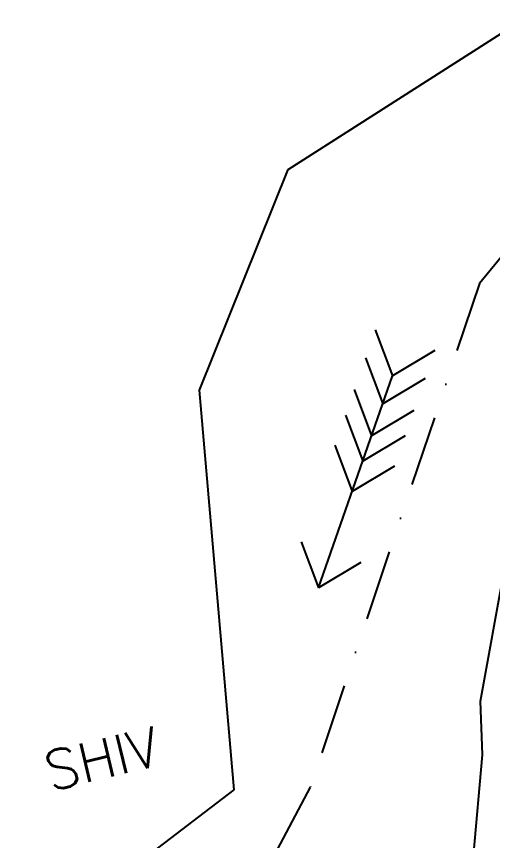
# Model space of a CAD drawing. Header units: metres. Extents: x 330019 to 331879, y 1797834 to 1801443.
# Drawn here: x 330019 to 330355, y 1800082 to 1800666 of the extents above; entities that cross this region are included whole.
import ezdxf

# ---------------------------------------------------------------- set-up
doc = ezdxf.new("R2010")
doc.units = ezdxf.units.M
doc.header["$MEASUREMENT"] = 0
doc.linetypes.add('DASHDOT', pattern=[1, 0.5, -0.25, 0, -0.25])
for name, color, linetype in [('POLY_WATER', 4, 'Continuous'), ('TEXT_MAPOUT', 7, 'Continuous'), ('V_BOUND_STREAM_LINE', 7, 'DASHDOT')]:
    doc.layers.add(name, color=color, linetype=linetype)
doc.styles.get("Standard").update_dxf_attribs({"font": 'simplex.shx'})

msp = doc.modelspace()

# ---------------------------------------------------------------- linework, layer by layer
for points in [[(330272.32, 1800443.87), (330284.61, 1800411.19)], [(330314.56, 1800429.13), (330284.61, 1800411.19)], [(330265.41, 1800424.07), (330277.7, 1800391.39)], [(330232.25, 1800261.16), (330284.61, 1800411.19)], [(330307.65, 1800409.33), (330277.7, 1800391.39)], [(330257.53, 1800401.49), (330269.82, 1800368.81)], [(330299.77, 1800386.75), (330269.82, 1800368.81)], [(330251.25, 1800383.51), (330263.54, 1800350.83)], [(330293.5, 1800368.77), (330263.54, 1800350.83)], [(330243.8, 1800362.16), (330256.09, 1800329.48)], [(330286.05, 1800347.42), (330256.09, 1800329.48)], [(330219.96, 1800293.84), (330232.25, 1800261.16)], [(330262.2, 1800279.1), (330232.25, 1800261.16)]]:
    msp.add_lwpolyline(points)
at = {"layer": 'POLY_WATER'}
for p, q in [((330210.69, 1800557.16), (330380.33, 1800665.53)), ((330147.97, 1800401.02), (330210.69, 1800557.16)), ((330172.61, 1800118.18), (330147.97, 1800401.02)), ((330346.71, 1800181.01), (330364.01, 1800275.94)), ((330348.15, 1800143.12), (330346.71, 1800181.01)), ((330341.96, 1800071.28), (330348.15, 1800143.12)), ((330018.62, 1800000.96), (330172.61, 1800118.18))]:
    msp.add_line(p, q, dxfattribs=at)
at = {"layer": 'V_BOUND_STREAM_LINE', "ltscale": 100}
for p, q in [((330436.99, 1800588.3), (330346.12, 1800476.5)), ((330346.12, 1800476.5), (330226.33, 1800120.18)), ((330226.33, 1800120.18), (330180.34, 1800033.01))]:
    msp.add_line(p, q, dxfattribs=at)

# ---------------------------------------------------------------- texts
at = {"layer": 'TEXT_MAPOUT'}
msp.add_text('SHIV', height=27.889, rotation=13.52665, dxfattribs=at).set_placement((330042.67, 1800117.15))

doc.saveas('drawing.dxf')
